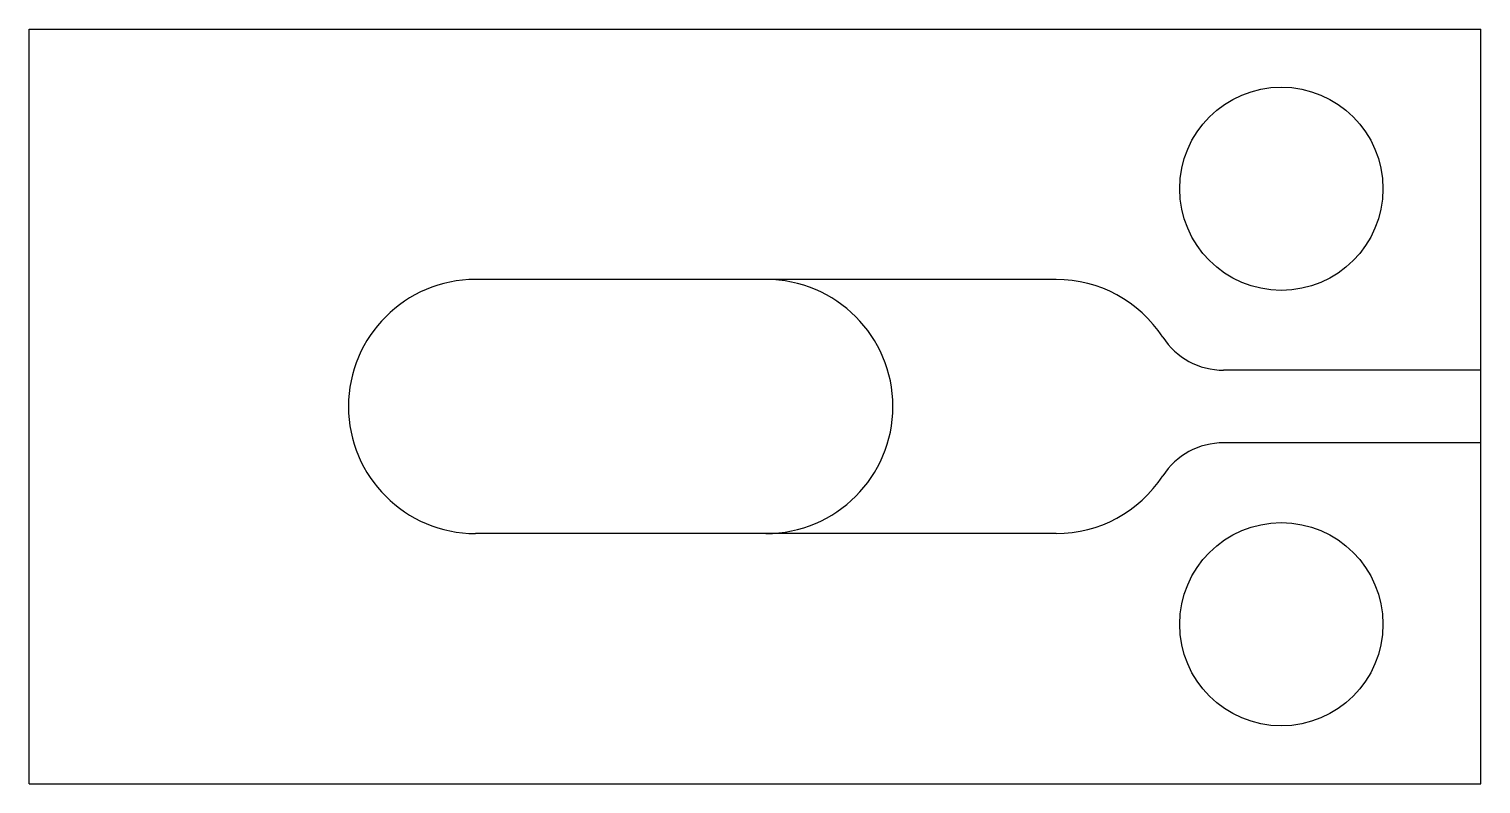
# Model space of a CAD drawing. Header units: millimetres. Extents: x -19 to 1, y -5.2 to 5.2.
import ezdxf

# ---------------------------------------------------------------- set-up
doc = ezdxf.new("R2010")
doc.units = ezdxf.units.MM
doc.layers.add('Saddles', color=80, linetype='Continuous')

msp = doc.modelspace()

# ---------------------------------------------------------------- linework, layer by layer
at = {"layer": 'Saddles'}
for p, q in [((-19, 5.2), (1, 5.2)), ((-19, -5.2), (-19, 5.2)), ((1, -5.2), (1, 5.2)), ((-4.85, 1.75), (-12.85, 1.75)), ((1, 0.5), (-2.545, 0.5)), ((1, -0.5), (-2.545, -0.5)), ((-4.85, -1.75), (-12.85, -1.75)), ((-19, -5.2), (1, -5.2))]:
    msp.add_line(p, q, dxfattribs=at)
for centre in [(-1.75, 3), (-1.75, -3)]:
    msp.add_circle(centre, 1.4, dxfattribs=at)
for centre, radius, start, end in [((-12.85, 0), 1.75, 90, 270), ((-8.85, 0), 1.75, 270, 90), ((-4.85, 0), 1.75, 33.0557, 90), ((-2.545, 1.5), 1, 213.0557, 270), ((-2.545, -1.5), 1, 90, 146.9443), ((-4.85, 0), 1.75, 270, 326.9443)]:
    msp.add_arc(centre, radius, start, end, dxfattribs=at)

doc.saveas('drawing.dxf')
